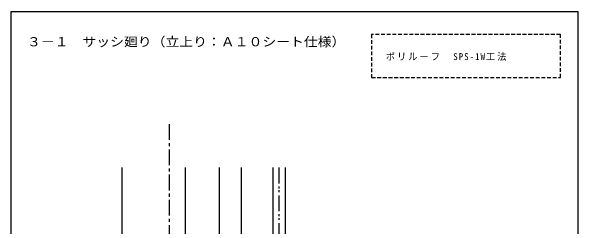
# Model space of a CAD drawing. Units: millimetres, scale not verified, with parts at other scales. Extents: x -455 to 445, y -1143 to 635.
# Drawn here: x -455 to 445, y 293 to 635 of the extents above; entities that cross this region are included whole.
import ezdxf
from ezdxf.enums import TextEntityAlignment as Align

# ---------------------------------------------------------------- set-up
doc = ezdxf.new("R2010")
doc.units = ezdxf.units.MM
doc.header["$LTSCALE"] = 5
for name, pattern in [('CHAIN1', [8, 5, -1, 1, -1]), ('DASHED1', [1.8, 1.2, -0.6]), ('DOUBLE_CHAIN1', [8.8, 5, -1, 0.6, -0.6, 0.6, -1])]:
    doc.linetypes.add(name, pattern=pattern)
for name, color, linetype in [('0-0_境界寸法', 7, 'Continuous'), ('A-0', 4, 'Continuous'), ('A-9', 7, 'DASHED1'), ('F-0', 2, 'Continuous')]:
    doc.layers.add(name, color=color, linetype=linetype)
doc.styles.add('ＭＳ ゴシック', font='')
doc.styles.get('ＭＳ ゴシック').set_extended_font_data('MS Gothic')

msp = doc.modelspace()

# ---------------------------------------------------------------- linework, layer by layer
at = {"layer": 'A-0', "linetype": 'CHAIN1'}
msp.add_line((-204.184, 455.904), (-204.184, -325.771), dxfattribs=at)
at = {"layer": 'A-0'}
for p, q in [((-279.184, 386.998), (-279.184, 146.965)), ((-178.685, 386.998), (-178.685, 146.966)), ((-39.477, 386.998), (-39.477, 113.14)), ((-19.685, 386.998), (-19.685, 70.965))]:
    msp.add_line(p, q, dxfattribs=at)
at = {"layer": 'A-0', "color": 7}
for p, q in [((-124.179, 192.965), (-124.178, 386.998)), ((-89.181, 192.965), (-89.181, 386.998))]:
    msp.add_line(p, q, dxfattribs=at)
at = {"layer": 'A-0', "color": 7, "linetype": 'DOUBLE_CHAIN1'}
msp.add_line((-29.581, 386.998), (-29.581, 155.641), dxfattribs=at)
at = {"layer": 'A-9'}
for p, q in [((417.7, 598.502), (117.7, 598.502)), ((117.7, 598.502), (117.7, 529.864)), ((417.7, 529.864), (417.7, 598.502)), ((117.7, 529.864), (417.7, 529.864))]:
    msp.add_line(p, q, dxfattribs=at)
at = {"layer": 'F-0'}
msp.add_lwpolyline([(-454.787, -649.821), (-454.787, 635.178), (445.213, 635.178), (445.213, -649.821)], close=True, dxfattribs=at)

# ---------------------------------------------------------------- texts
at = {"layer": '0-0_境界寸法', "style": 'ＭＳ ゴシック', "width": 1.1}
msp.add_text('３－１\u3000サッシ廻り（立上り：Ａ１０シート仕様）', height=14.66, dxfattribs=at).set_placement((-429.787, 575.179), align=Align.BOTTOM_LEFT)
at = {"layer": 'A-9', "insert": (140.371, 556.543), "char_height": 11, "attachment_point": 7, "style": 'ＭＳ ゴシック'}
msp.add_mtext('\\T1.22;\\W0.95;ポリルーフ\u3000SPS-1W工法', dxfattribs=at)

doc.saveas('drawing.dxf')
